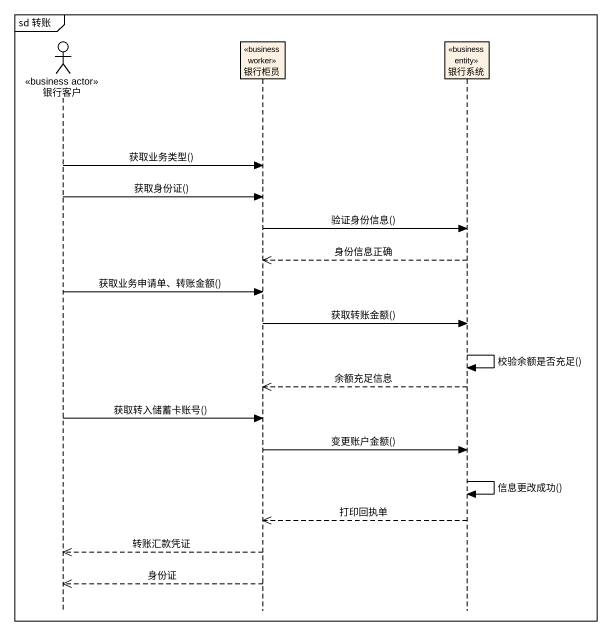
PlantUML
@startuml
mainframe sd 转账
hide footbox
actor 银行客户 <<business actor>>
participant 银行柜员 <<business worker>>
participant 银行系统 <<business entity>>

银行客户 -> 银行柜员 : 获取业务类型()
银行客户 -> 银行柜员 : 获取身份证()
银行柜员 -> 银行系统 : 验证身份信息()
银行系统 -->> 银行柜员 : 身份信息正确
银行客户 -> 银行柜员 : 获取业务申请单、转账金额()
银行柜员 -> 银行系统 : 获取转账金额()
银行系统 -> 银行系统 : 校验余额是否充足()
银行系统 -->> 银行柜员 : 余额充足信息
银行客户 -> 银行柜员 : 获取转入储蓄卡账号()
银行柜员 -> 银行系统 : 变更账户金额()
银行系统 -> 银行系统 : 信息更改成功()
银行系统 -->> 银行柜员 : 打印回执单
银行柜员 -->> 银行客户 : 转账汇款凭证
银行柜员 -->> 银行客户 : 身份证
@enduml
